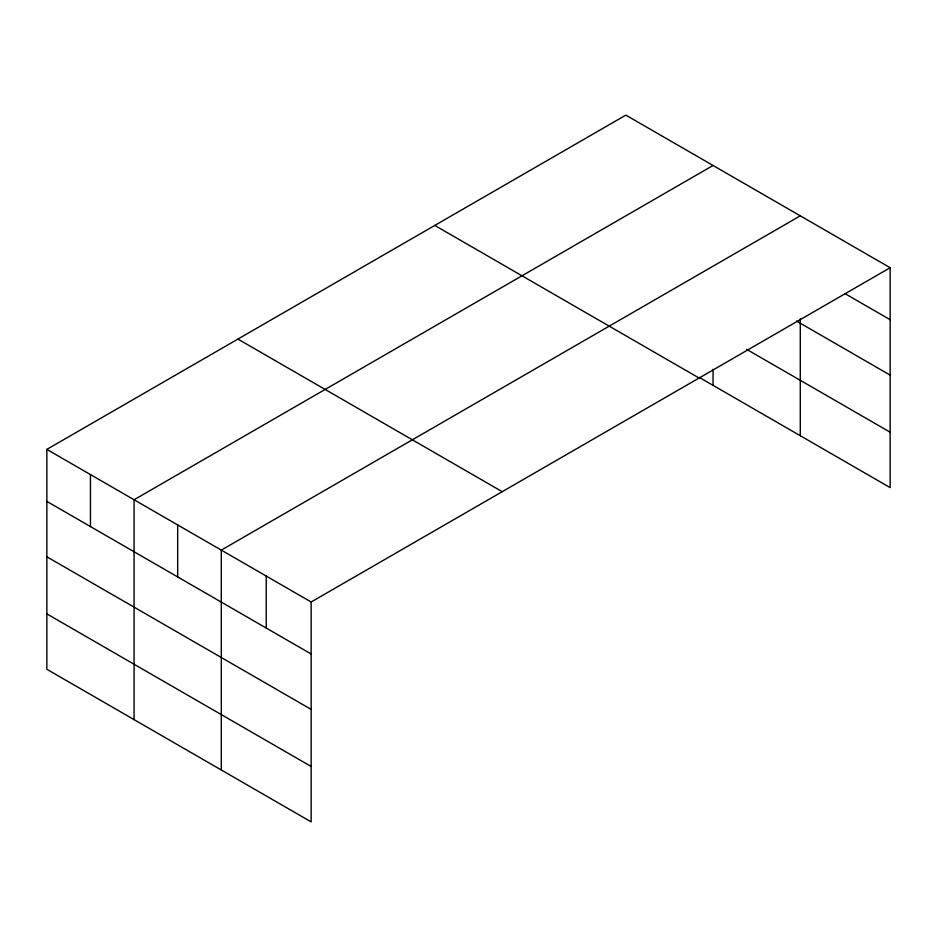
<?xml version="1.0" encoding="UTF-8"?>
<svg xmlns="http://www.w3.org/2000/svg" width="937" height="937" viewBox="0 0 937 937"><rect width="100%" height="100%" fill="white"/><g stroke="black" fill="none" stroke-linecap="round" stroke-linejoin="round"><path stroke-width="1.41" d="M46.85 449.397L311.154 601.999L311.154 821.878L46.85 669.276L46.85 449.397L625.846 115.122L890.15 267.724L890.15 487.603L699.353 377.447M713.057 165.474L134.073 499.761L134.073 719.639M800.28 215.838L221.296 550.113L221.296 769.991M311.154 601.999L890.15 267.724M845.221 293.761L890.15 319.704M796.544 321.075L890.15 375.116M746.707 349.384L890.15 432.191M434.768 225.43L699.084 378.033M237.916 339.089L502.232 491.691M46.85 501.389L311.154 653.991M46.85 556.789L311.154 709.391M46.85 613.876L311.154 766.478M800.28 318.861L800.28 435.717M713.057 369.319L713.057 385.365M266.225 576.056L266.225 628.048M177.679 524.931L177.679 576.923M90.456 474.579L90.456 526.571"/></g></svg>
